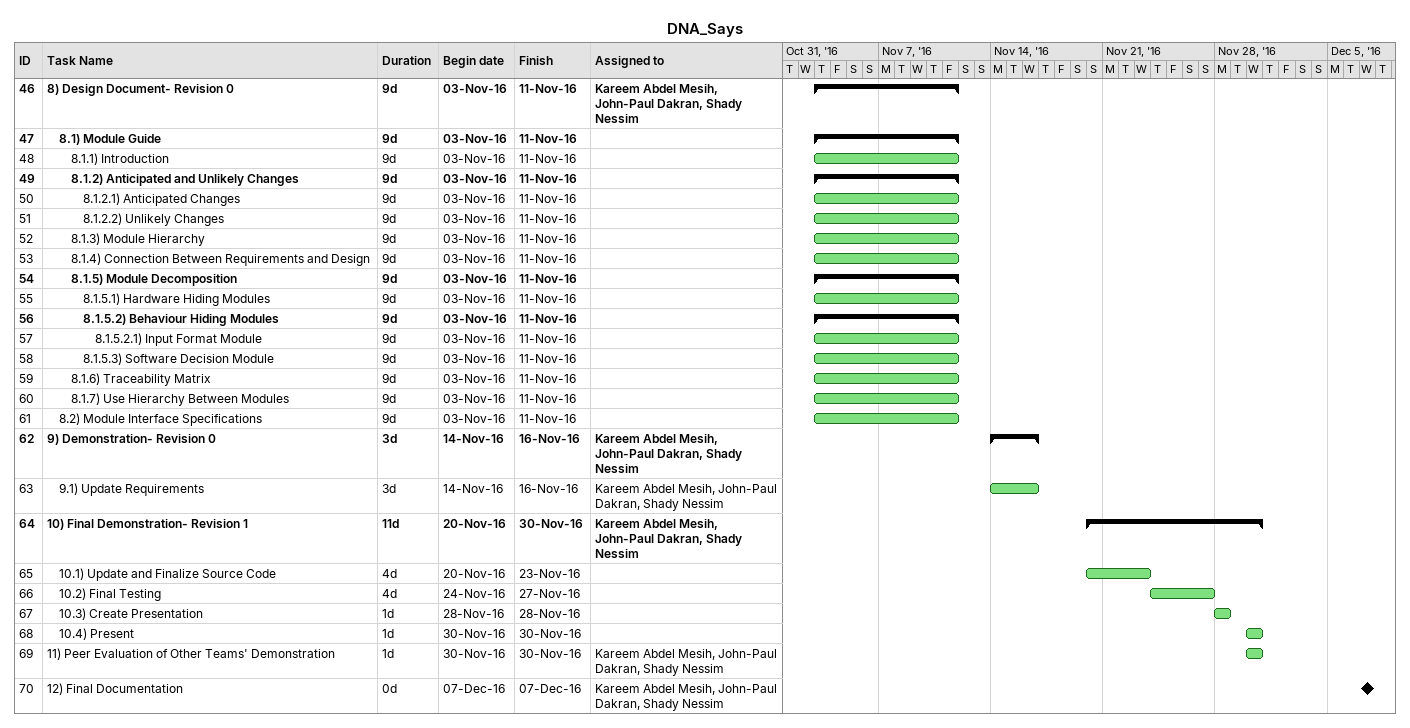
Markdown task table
DNA_Says

| ID | Level | Task | Duration | Start | Finish | Resources |
|---|---|---|---|---|---|---|
| 46 | 1 | **8) Design Document- Revision 0** | 9d | 2016-11-03 | 2016-11-11 | Kareem Abdel Mesih, John-Paul Dakran, Shady Nessim |
| 47 | 2 | **8.1) Module Guide** | 9d | 2016-11-03 | 2016-11-11 |  |
| 48 | 3 | 8.1.1) Introduction | 9d | 2016-11-03 | 2016-11-11 |  |
| 49 | 3 | **8.1.2) Anticipated and Unlikely Changes** | 9d | 2016-11-03 | 2016-11-11 |  |
| 50 | 4 | 8.1.2.1) Anticipated Changes | 9d | 2016-11-03 | 2016-11-11 |  |
| 51 | 4 | 8.1.2.2) Unlikely Changes | 9d | 2016-11-03 | 2016-11-11 |  |
| 52 | 3 | 8.1.3) Module Hierarchy | 9d | 2016-11-03 | 2016-11-11 |  |
| 53 | 3 | 8.1.4) Connection Between Requirements and Design | 9d | 2016-11-03 | 2016-11-11 |  |
| 54 | 3 | **8.1.5) Module Decomposition** | 9d | 2016-11-03 | 2016-11-11 |  |
| 55 | 4 | 8.1.5.1) Hardware Hiding Modules | 9d | 2016-11-03 | 2016-11-11 |  |
| 56 | 4 | **8.1.5.2) Behaviour Hiding Modules** | 9d | 2016-11-03 | 2016-11-11 |  |
| 57 | 5 | 8.1.5.2.1) Input Format Module | 9d | 2016-11-03 | 2016-11-11 |  |
| 58 | 4 | 8.1.5.3) Software Decision Module | 9d | 2016-11-03 | 2016-11-11 |  |
| 59 | 3 | 8.1.6) Traceability Matrix | 9d | 2016-11-03 | 2016-11-11 |  |
| 60 | 3 | 8.1.7) Use Hierarchy Between Modules | 9d | 2016-11-03 | 2016-11-11 |  |
| 61 | 2 | 8.2) Module Interface Specifications | 9d | 2016-11-03 | 2016-11-11 |  |
| 62 | 1 | **9) Demonstration- Revision 0** | 3d | 2016-11-14 | 2016-11-16 | Kareem Abdel Mesih, John-Paul Dakran, Shady Nessim |
| 63 | 2 | 9.1) Update Requirements | 3d | 2016-11-14 | 2016-11-16 | Kareem Abdel Mesih, John-Paul Dakran, Shady Nessim |
| 64 | 1 | **10) Final Demonstration- Revision 1** | 11d | 2016-11-20 | 2016-11-30 | Kareem Abdel Mesih, John-Paul Dakran, Shady Nessim |
| 65 | 2 | 10.1) Update and Finalize Source Code | 4d | 2016-11-20 | 2016-11-23 |  |
| 66 | 2 | 10.2) Final Testing | 4d | 2016-11-24 | 2016-11-27 |  |
| 67 | 2 | 10.3) Create Presentation | 1d | 2016-11-28 | 2016-11-28 |  |
| 68 | 2 | 10.4) Present | 1d | 2016-11-30 | 2016-11-30 |  |
| 69 | 1 | 11) Peer Evaluation of Other Teams' Demonstration | 1d | 2016-11-30 | 2016-11-30 | Kareem Abdel Mesih, John-Paul Dakran, Shady Nessim |
| 70 | 1 | 12) Final Documentation | 0d | 2016-12-07 | 2016-12-07 | Kareem Abdel Mesih, John-Paul Dakran, Shady Nessim |
